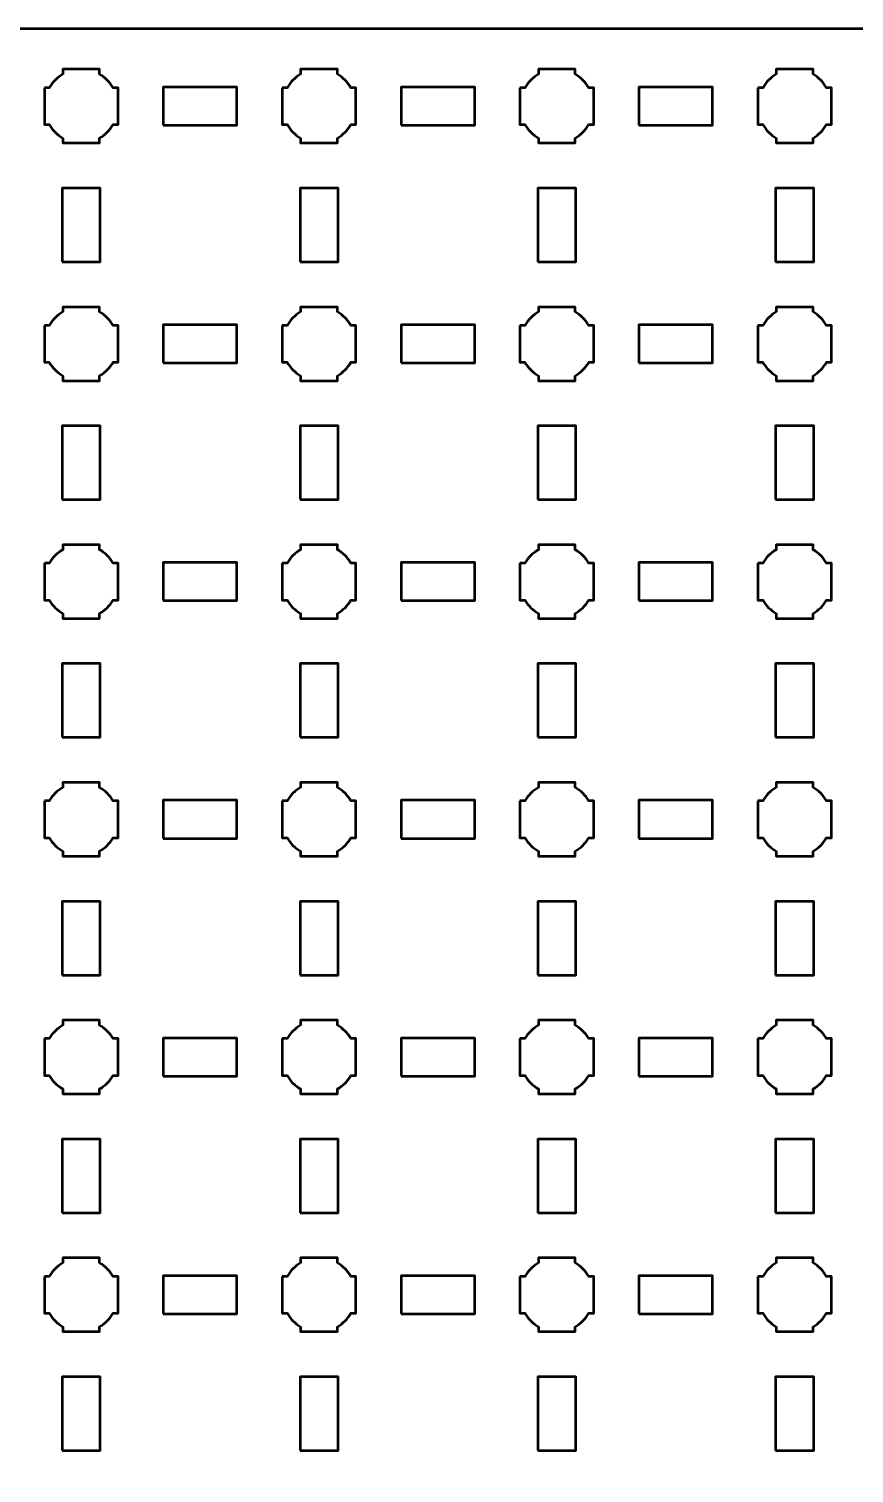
# Model space of a CAD drawing. Header units: centimetres. Extents: x -35.1 to 14.2, y -39.5 to 9.8.
# Drawn here: x -4.94 to 2, y -2.35 to 9.8 of the extents above; entities that cross this region are included whole.
import ezdxf

# ---------------------------------------------------------------- set-up
doc = ezdxf.new("R2010")
doc.units = ezdxf.units.CM
doc.header["$MEASUREMENT"] = 0
doc.layers.add('Layer 1', color=7, linetype='Continuous')

msp = doc.modelspace()

# ---------------------------------------------------------------- linework, layer by layer
at = {"layer": 'Layer 1', "color": 250, "lineweight": 53}
for points in [[(-3.81, 8.99), (-3.19, 8.99), (-3.19, 9.31), (-3.81, 9.31), (-3.81, 8.99)], [(-1.81, 8.99), (-1.19, 8.99), (-1.19, 9.31), (-1.81, 9.31), (-1.81, 8.99)], [(0.19, 8.99), (0.81, 8.99), (0.81, 9.31), (0.19, 9.31), (0.19, 8.99)], [(-4.66, 7.84), (-4.34, 7.84), (-4.34, 8.46), (-4.66, 8.46), (-4.66, 7.84)], [(-2.66, 7.84), (-2.34, 7.84), (-2.34, 8.46), (-2.66, 8.46), (-2.66, 7.84)], [(-0.66, 7.84), (-0.34, 7.84), (-0.34, 8.46), (-0.66, 8.46), (-0.66, 7.84)], [(1.34, 7.84), (1.66, 7.84), (1.66, 8.46), (1.34, 8.46), (1.34, 7.84)], [(-3.81, 6.99), (-3.19, 6.99), (-3.19, 7.31), (-3.81, 7.31), (-3.81, 6.99)], [(-1.81, 6.99), (-1.19, 6.99), (-1.19, 7.31), (-1.81, 7.31), (-1.81, 6.99)], [(0.19, 6.99), (0.81, 6.99), (0.81, 7.31), (0.19, 7.31), (0.19, 6.99)], [(-4.66, 5.84), (-4.34, 5.84), (-4.34, 6.46), (-4.66, 6.46), (-4.66, 5.84)], [(-2.66, 5.84), (-2.34, 5.84), (-2.34, 6.46), (-2.66, 6.46), (-2.66, 5.84)], [(-0.66, 5.84), (-0.34, 5.84), (-0.34, 6.46), (-0.66, 6.46), (-0.66, 5.84)], [(1.34, 5.84), (1.66, 5.84), (1.66, 6.46), (1.34, 6.46), (1.34, 5.84)], [(-3.81, 4.99), (-3.19, 4.99), (-3.19, 5.31), (-3.81, 5.31), (-3.81, 4.99)], [(-1.81, 4.99), (-1.19, 4.99), (-1.19, 5.31), (-1.81, 5.31), (-1.81, 4.99)], [(0.19, 4.99), (0.81, 4.99), (0.81, 5.31), (0.19, 5.31), (0.19, 4.99)], [(-4.66, 3.84), (-4.34, 3.84), (-4.34, 4.46), (-4.66, 4.46), (-4.66, 3.84)], [(-2.66, 3.84), (-2.34, 3.84), (-2.34, 4.46), (-2.66, 4.46), (-2.66, 3.84)], [(-0.66, 3.84), (-0.34, 3.84), (-0.34, 4.46), (-0.66, 4.46), (-0.66, 3.84)], [(1.34, 3.84), (1.66, 3.84), (1.66, 4.46), (1.34, 4.46), (1.34, 3.84)], [(-3.81, 2.99), (-3.19, 2.99), (-3.19, 3.31), (-3.81, 3.31), (-3.81, 2.99)], [(-1.81, 2.99), (-1.19, 2.99), (-1.19, 3.31), (-1.81, 3.31), (-1.81, 2.99)], [(0.19, 2.99), (0.81, 2.99), (0.81, 3.31), (0.19, 3.31), (0.19, 2.99)], [(-4.66, 1.84), (-4.34, 1.84), (-4.34, 2.46), (-4.66, 2.46), (-4.66, 1.84)], [(-2.66, 1.84), (-2.34, 1.84), (-2.34, 2.46), (-2.66, 2.46), (-2.66, 1.84)], [(-0.66, 1.84), (-0.34, 1.84), (-0.34, 2.46), (-0.66, 2.46), (-0.66, 1.84)], [(1.34, 1.84), (1.66, 1.84), (1.66, 2.46), (1.34, 2.46), (1.34, 1.84)], [(-3.81, 0.99), (-3.19, 0.99), (-3.19, 1.31), (-3.81, 1.31), (-3.81, 0.99)], [(-1.81, 0.99), (-1.19, 0.99), (-1.19, 1.31), (-1.81, 1.31), (-1.81, 0.99)], [(0.19, 0.99), (0.81, 0.99), (0.81, 1.31), (0.19, 1.31), (0.19, 0.99)], [(-4.66, -0.16), (-4.34, -0.16), (-4.34, 0.46), (-4.66, 0.46), (-4.66, -0.16)], [(-2.66, -0.16), (-2.34, -0.16), (-2.34, 0.46), (-2.66, 0.46), (-2.66, -0.16)], [(-0.66, -0.16), (-0.34, -0.16), (-0.34, 0.46), (-0.66, 0.46), (-0.66, -0.16)], [(1.34, -0.16), (1.66, -0.16), (1.66, 0.46), (1.34, 0.46), (1.34, -0.16)], [(-3.81, -1.01), (-3.19, -1.01), (-3.19, -0.69), (-3.81, -0.69), (-3.81, -1.01)], [(-1.81, -1.01), (-1.19, -1.01), (-1.19, -0.69), (-1.81, -0.69), (-1.81, -1.01)], [(0.19, -1.01), (0.81, -1.01), (0.81, -0.69), (0.19, -0.69), (0.19, -1.01)], [(-4.66, -2.16), (-4.34, -2.16), (-4.34, -1.54), (-4.66, -1.54), (-4.66, -2.16)], [(-2.66, -2.16), (-2.34, -2.16), (-2.34, -1.54), (-2.66, -1.54), (-2.66, -2.16)], [(-0.66, -2.16), (-0.34, -2.16), (-0.34, -1.54), (-0.66, -1.54), (-0.66, -2.16)], [(1.34, -2.16), (1.66, -2.16), (1.66, -1.54), (1.34, -1.54), (1.34, -2.16)]]:
    msp.add_lwpolyline(points, close=True, dxfattribs=at)
msp.add_open_spline([(-35.15, -39), (-35.15, -39), (-35.15, 9.3), (-35.15, 9.3), (-35.15, 9.3), (-35.15, 9.57609), (-34.92609, 9.8), (-34.65, 9.8), (-34.65, 9.8), (-34.65, 9.8), (13.65, 9.8), (13.65, 9.8), (13.65, 9.8), (13.92609, 9.8), (14.15, 9.57609), (14.15, 9.3), (14.15, 9.3), (14.15, 9.3), (14.15, -39), (14.15, -39), (14.15, -39), (14.15, -39.27609), (13.92609, -39.5), (13.65, -39.5), (13.65, -39.5), (13.65, -39.5), (-34.65, -39.5), (-34.65, -39.5), (-34.65, -39.5), (-34.92609, -39.5), (-35.15, -39.27609), (-35.15, -39)], degree=3, knots=[0, 0, 0, 0, 0.125, 0.125, 0.125, 0.125, 0.25, 0.25, 0.25, 0.25, 0.375, 0.375, 0.375, 0.375, 0.5, 0.5, 0.5, 0.5, 0.625, 0.625, 0.625, 0.625, 0.75, 0.75, 0.75, 0.75, 0.875, 0.875, 0.875, 0.875, 1, 1, 1, 1], dxfattribs=at)
at = {"layer": 'Layer 1', "lineweight": 53}
for points in [[(-4.81, 9.305), (-4.81, 9.305), (-4.76851, 9.305), (-4.76851, 9.305), (-4.76851, 9.305), (-4.74128, 9.35205), (-4.70205, 9.39128), (-4.655, 9.41851), (-4.655, 9.41851), (-4.655, 9.41851), (-4.655, 9.46), (-4.655, 9.46), (-4.655, 9.46), (-4.655, 9.46), (-4.5, 9.46), (-4.5, 9.46), (-4.5, 9.46), (-4.5, 9.46), (-4.345, 9.46), (-4.345, 9.46), (-4.345, 9.46), (-4.345, 9.46), (-4.345, 9.41851), (-4.345, 9.41851), (-4.345, 9.41851), (-4.29795, 9.39128), (-4.25872, 9.35205), (-4.23149, 9.305), (-4.23149, 9.305), (-4.23149, 9.305), (-4.19, 9.305), (-4.19, 9.305), (-4.19, 9.305), (-4.19, 9.305), (-4.19, 9.15), (-4.19, 9.15), (-4.19, 9.15), (-4.19, 9.15), (-4.19, 8.995), (-4.19, 8.995), (-4.19, 8.995), (-4.19, 8.995), (-4.23149, 8.995), (-4.23149, 8.995), (-4.23149, 8.995), (-4.25872, 8.94795), (-4.29795, 8.90872), (-4.345, 8.88149), (-4.345, 8.88149), (-4.345, 8.88149), (-4.345, 8.84), (-4.345, 8.84), (-4.345, 8.84), (-4.345, 8.84), (-4.5, 8.84), (-4.5, 8.84), (-4.5, 8.84), (-4.5, 8.84), (-4.655, 8.84), (-4.655, 8.84), (-4.655, 8.84), (-4.655, 8.84), (-4.655, 8.88149), (-4.655, 8.88149), (-4.655, 8.88149), (-4.70205, 8.90872), (-4.74128, 8.94795), (-4.76851, 8.995), (-4.76851, 8.995), (-4.76851, 8.995), (-4.81, 8.995), (-4.81, 8.995), (-4.81, 8.995), (-4.81, 8.995), (-4.81, 9.15), (-4.81, 9.15), (-4.81, 9.15), (-4.81, 9.15), (-4.81, 9.305), (-4.81, 9.305)], [(-2.81, 9.305), (-2.81, 9.305), (-2.76851, 9.305), (-2.76851, 9.305), (-2.76851, 9.305), (-2.74128, 9.35205), (-2.70205, 9.39128), (-2.655, 9.41851), (-2.655, 9.41851), (-2.655, 9.41851), (-2.655, 9.46), (-2.655, 9.46), (-2.655, 9.46), (-2.655, 9.46), (-2.5, 9.46), (-2.5, 9.46), (-2.5, 9.46), (-2.5, 9.46), (-2.345, 9.46), (-2.345, 9.46), (-2.345, 9.46), (-2.345, 9.46), (-2.345, 9.41851), (-2.345, 9.41851), (-2.345, 9.41851), (-2.29795, 9.39128), (-2.25872, 9.35205), (-2.23149, 9.305), (-2.23149, 9.305), (-2.23149, 9.305), (-2.19, 9.305), (-2.19, 9.305), (-2.19, 9.305), (-2.19, 9.305), (-2.19, 9.15), (-2.19, 9.15), (-2.19, 9.15), (-2.19, 9.15), (-2.19, 8.995), (-2.19, 8.995), (-2.19, 8.995), (-2.19, 8.995), (-2.23149, 8.995), (-2.23149, 8.995), (-2.23149, 8.995), (-2.25872, 8.94795), (-2.29795, 8.90872), (-2.345, 8.88149), (-2.345, 8.88149), (-2.345, 8.88149), (-2.345, 8.84), (-2.345, 8.84), (-2.345, 8.84), (-2.345, 8.84), (-2.5, 8.84), (-2.5, 8.84), (-2.5, 8.84), (-2.5, 8.84), (-2.655, 8.84), (-2.655, 8.84), (-2.655, 8.84), (-2.655, 8.84), (-2.655, 8.88149), (-2.655, 8.88149), (-2.655, 8.88149), (-2.70205, 8.90872), (-2.74128, 8.94795), (-2.76851, 8.995), (-2.76851, 8.995), (-2.76851, 8.995), (-2.81, 8.995), (-2.81, 8.995), (-2.81, 8.995), (-2.81, 8.995), (-2.81, 9.15), (-2.81, 9.15), (-2.81, 9.15), (-2.81, 9.15), (-2.81, 9.305), (-2.81, 9.305)], [(-0.81, 9.305), (-0.81, 9.305), (-0.76851, 9.305), (-0.76851, 9.305), (-0.76851, 9.305), (-0.74128, 9.35205), (-0.70205, 9.39128), (-0.655, 9.41851), (-0.655, 9.41851), (-0.655, 9.41851), (-0.655, 9.46), (-0.655, 9.46), (-0.655, 9.46), (-0.655, 9.46), (-0.5, 9.46), (-0.5, 9.46), (-0.5, 9.46), (-0.5, 9.46), (-0.345, 9.46), (-0.345, 9.46), (-0.345, 9.46), (-0.345, 9.46), (-0.345, 9.41851), (-0.345, 9.41851), (-0.345, 9.41851), (-0.29795, 9.39128), (-0.25872, 9.35205), (-0.23149, 9.305), (-0.23149, 9.305), (-0.23149, 9.305), (-0.19, 9.305), (-0.19, 9.305), (-0.19, 9.305), (-0.19, 9.305), (-0.19, 9.15), (-0.19, 9.15), (-0.19, 9.15), (-0.19, 9.15), (-0.19, 8.995), (-0.19, 8.995), (-0.19, 8.995), (-0.19, 8.995), (-0.23149, 8.995), (-0.23149, 8.995), (-0.23149, 8.995), (-0.25872, 8.94795), (-0.29795, 8.90872), (-0.345, 8.88149), (-0.345, 8.88149), (-0.345, 8.88149), (-0.345, 8.84), (-0.345, 8.84), (-0.345, 8.84), (-0.345, 8.84), (-0.5, 8.84), (-0.5, 8.84), (-0.5, 8.84), (-0.5, 8.84), (-0.655, 8.84), (-0.655, 8.84), (-0.655, 8.84), (-0.655, 8.84), (-0.655, 8.88149), (-0.655, 8.88149), (-0.655, 8.88149), (-0.70205, 8.90872), (-0.74128, 8.94795), (-0.76851, 8.995), (-0.76851, 8.995), (-0.76851, 8.995), (-0.81, 8.995), (-0.81, 8.995), (-0.81, 8.995), (-0.81, 8.995), (-0.81, 9.15), (-0.81, 9.15), (-0.81, 9.15), (-0.81, 9.15), (-0.81, 9.305), (-0.81, 9.305)], [(1.19, 9.305), (1.19, 9.305), (1.23149, 9.305), (1.23149, 9.305), (1.23149, 9.305), (1.25872, 9.35205), (1.29795, 9.39128), (1.345, 9.41851), (1.345, 9.41851), (1.345, 9.41851), (1.345, 9.46), (1.345, 9.46), (1.345, 9.46), (1.345, 9.46), (1.5, 9.46), (1.5, 9.46), (1.5, 9.46), (1.5, 9.46), (1.655, 9.46), (1.655, 9.46), (1.655, 9.46), (1.655, 9.46), (1.655, 9.41851), (1.655, 9.41851), (1.655, 9.41851), (1.70205, 9.39128), (1.74128, 9.35205), (1.76851, 9.305), (1.76851, 9.305), (1.76851, 9.305), (1.81, 9.305), (1.81, 9.305), (1.81, 9.305), (1.81, 9.305), (1.81, 9.15), (1.81, 9.15), (1.81, 9.15), (1.81, 9.15), (1.81, 8.995), (1.81, 8.995), (1.81, 8.995), (1.81, 8.995), (1.76851, 8.995), (1.76851, 8.995), (1.76851, 8.995), (1.74128, 8.94795), (1.70205, 8.90872), (1.655, 8.88149), (1.655, 8.88149), (1.655, 8.88149), (1.655, 8.84), (1.655, 8.84), (1.655, 8.84), (1.655, 8.84), (1.5, 8.84), (1.5, 8.84), (1.5, 8.84), (1.5, 8.84), (1.345, 8.84), (1.345, 8.84), (1.345, 8.84), (1.345, 8.84), (1.345, 8.88149), (1.345, 8.88149), (1.345, 8.88149), (1.29795, 8.90872), (1.25872, 8.94795), (1.23149, 8.995), (1.23149, 8.995), (1.23149, 8.995), (1.19, 8.995), (1.19, 8.995), (1.19, 8.995), (1.19, 8.995), (1.19, 9.15), (1.19, 9.15), (1.19, 9.15), (1.19, 9.15), (1.19, 9.305), (1.19, 9.305)], [(-4.81, 7.305), (-4.81, 7.305), (-4.76851, 7.305), (-4.76851, 7.305), (-4.76851, 7.305), (-4.74128, 7.35205), (-4.70205, 7.39128), (-4.655, 7.41851), (-4.655, 7.41851), (-4.655, 7.41851), (-4.655, 7.46), (-4.655, 7.46), (-4.655, 7.46), (-4.655, 7.46), (-4.5, 7.46), (-4.5, 7.46), (-4.5, 7.46), (-4.5, 7.46), (-4.345, 7.46), (-4.345, 7.46), (-4.345, 7.46), (-4.345, 7.46), (-4.345, 7.41851), (-4.345, 7.41851), (-4.345, 7.41851), (-4.29795, 7.39128), (-4.25872, 7.35205), (-4.23149, 7.305), (-4.23149, 7.305), (-4.23149, 7.305), (-4.19, 7.305), (-4.19, 7.305), (-4.19, 7.305), (-4.19, 7.305), (-4.19, 7.15), (-4.19, 7.15), (-4.19, 7.15), (-4.19, 7.15), (-4.19, 6.995), (-4.19, 6.995), (-4.19, 6.995), (-4.19, 6.995), (-4.23149, 6.995), (-4.23149, 6.995), (-4.23149, 6.995), (-4.25872, 6.94795), (-4.29795, 6.90872), (-4.345, 6.88149), (-4.345, 6.88149), (-4.345, 6.88149), (-4.345, 6.84), (-4.345, 6.84), (-4.345, 6.84), (-4.345, 6.84), (-4.5, 6.84), (-4.5, 6.84), (-4.5, 6.84), (-4.5, 6.84), (-4.655, 6.84), (-4.655, 6.84), (-4.655, 6.84), (-4.655, 6.84), (-4.655, 6.88149), (-4.655, 6.88149), (-4.655, 6.88149), (-4.70205, 6.90872), (-4.74128, 6.94795), (-4.76851, 6.995), (-4.76851, 6.995), (-4.76851, 6.995), (-4.81, 6.995), (-4.81, 6.995), (-4.81, 6.995), (-4.81, 6.995), (-4.81, 7.15), (-4.81, 7.15), (-4.81, 7.15), (-4.81, 7.15), (-4.81, 7.305), (-4.81, 7.305)], [(-2.81, 7.305), (-2.81, 7.305), (-2.76851, 7.305), (-2.76851, 7.305), (-2.76851, 7.305), (-2.74128, 7.35205), (-2.70205, 7.39128), (-2.655, 7.41851), (-2.655, 7.41851), (-2.655, 7.41851), (-2.655, 7.46), (-2.655, 7.46), (-2.655, 7.46), (-2.655, 7.46), (-2.5, 7.46), (-2.5, 7.46), (-2.5, 7.46), (-2.5, 7.46), (-2.345, 7.46), (-2.345, 7.46), (-2.345, 7.46), (-2.345, 7.46), (-2.345, 7.41851), (-2.345, 7.41851), (-2.345, 7.41851), (-2.29795, 7.39128), (-2.25872, 7.35205), (-2.23149, 7.305), (-2.23149, 7.305), (-2.23149, 7.305), (-2.19, 7.305), (-2.19, 7.305), (-2.19, 7.305), (-2.19, 7.305), (-2.19, 7.15), (-2.19, 7.15), (-2.19, 7.15), (-2.19, 7.15), (-2.19, 6.995), (-2.19, 6.995), (-2.19, 6.995), (-2.19, 6.995), (-2.23149, 6.995), (-2.23149, 6.995), (-2.23149, 6.995), (-2.25872, 6.94795), (-2.29795, 6.90872), (-2.345, 6.88149), (-2.345, 6.88149), (-2.345, 6.88149), (-2.345, 6.84), (-2.345, 6.84), (-2.345, 6.84), (-2.345, 6.84), (-2.5, 6.84), (-2.5, 6.84), (-2.5, 6.84), (-2.5, 6.84), (-2.655, 6.84), (-2.655, 6.84), (-2.655, 6.84), (-2.655, 6.84), (-2.655, 6.88149), (-2.655, 6.88149), (-2.655, 6.88149), (-2.70205, 6.90872), (-2.74128, 6.94795), (-2.76851, 6.995), (-2.76851, 6.995), (-2.76851, 6.995), (-2.81, 6.995), (-2.81, 6.995), (-2.81, 6.995), (-2.81, 6.995), (-2.81, 7.15), (-2.81, 7.15), (-2.81, 7.15), (-2.81, 7.15), (-2.81, 7.305), (-2.81, 7.305)], [(-0.81, 7.305), (-0.81, 7.305), (-0.76851, 7.305), (-0.76851, 7.305), (-0.76851, 7.305), (-0.74128, 7.35205), (-0.70205, 7.39128), (-0.655, 7.41851), (-0.655, 7.41851), (-0.655, 7.41851), (-0.655, 7.46), (-0.655, 7.46), (-0.655, 7.46), (-0.655, 7.46), (-0.5, 7.46), (-0.5, 7.46), (-0.5, 7.46), (-0.5, 7.46), (-0.345, 7.46), (-0.345, 7.46), (-0.345, 7.46), (-0.345, 7.46), (-0.345, 7.41851), (-0.345, 7.41851), (-0.345, 7.41851), (-0.29795, 7.39128), (-0.25872, 7.35205), (-0.23149, 7.305), (-0.23149, 7.305), (-0.23149, 7.305), (-0.19, 7.305), (-0.19, 7.305), (-0.19, 7.305), (-0.19, 7.305), (-0.19, 7.15), (-0.19, 7.15), (-0.19, 7.15), (-0.19, 7.15), (-0.19, 6.995), (-0.19, 6.995), (-0.19, 6.995), (-0.19, 6.995), (-0.23149, 6.995), (-0.23149, 6.995), (-0.23149, 6.995), (-0.25872, 6.94795), (-0.29795, 6.90872), (-0.345, 6.88149), (-0.345, 6.88149), (-0.345, 6.88149), (-0.345, 6.84), (-0.345, 6.84), (-0.345, 6.84), (-0.345, 6.84), (-0.5, 6.84), (-0.5, 6.84), (-0.5, 6.84), (-0.5, 6.84), (-0.655, 6.84), (-0.655, 6.84), (-0.655, 6.84), (-0.655, 6.84), (-0.655, 6.88149), (-0.655, 6.88149), (-0.655, 6.88149), (-0.70205, 6.90872), (-0.74128, 6.94795), (-0.76851, 6.995), (-0.76851, 6.995), (-0.76851, 6.995), (-0.81, 6.995), (-0.81, 6.995), (-0.81, 6.995), (-0.81, 6.995), (-0.81, 7.15), (-0.81, 7.15), (-0.81, 7.15), (-0.81, 7.15), (-0.81, 7.305), (-0.81, 7.305)], [(1.19, 7.305), (1.19, 7.305), (1.23149, 7.305), (1.23149, 7.305), (1.23149, 7.305), (1.25872, 7.35205), (1.29795, 7.39128), (1.345, 7.41851), (1.345, 7.41851), (1.345, 7.41851), (1.345, 7.46), (1.345, 7.46), (1.345, 7.46), (1.345, 7.46), (1.5, 7.46), (1.5, 7.46), (1.5, 7.46), (1.5, 7.46), (1.655, 7.46), (1.655, 7.46), (1.655, 7.46), (1.655, 7.46), (1.655, 7.41851), (1.655, 7.41851), (1.655, 7.41851), (1.70205, 7.39128), (1.74128, 7.35205), (1.76851, 7.305), (1.76851, 7.305), (1.76851, 7.305), (1.81, 7.305), (1.81, 7.305), (1.81, 7.305), (1.81, 7.305), (1.81, 7.15), (1.81, 7.15), (1.81, 7.15), (1.81, 7.15), (1.81, 6.995), (1.81, 6.995), (1.81, 6.995), (1.81, 6.995), (1.76851, 6.995), (1.76851, 6.995), (1.76851, 6.995), (1.74128, 6.94795), (1.70205, 6.90872), (1.655, 6.88149), (1.655, 6.88149), (1.655, 6.88149), (1.655, 6.84), (1.655, 6.84), (1.655, 6.84), (1.655, 6.84), (1.5, 6.84), (1.5, 6.84), (1.5, 6.84), (1.5, 6.84), (1.345, 6.84), (1.345, 6.84), (1.345, 6.84), (1.345, 6.84), (1.345, 6.88149), (1.345, 6.88149), (1.345, 6.88149), (1.29795, 6.90872), (1.25872, 6.94795), (1.23149, 6.995), (1.23149, 6.995), (1.23149, 6.995), (1.19, 6.995), (1.19, 6.995), (1.19, 6.995), (1.19, 6.995), (1.19, 7.15), (1.19, 7.15), (1.19, 7.15), (1.19, 7.15), (1.19, 7.305), (1.19, 7.305)], [(-4.81, 5.305), (-4.81, 5.305), (-4.76851, 5.305), (-4.76851, 5.305), (-4.76851, 5.305), (-4.74128, 5.35205), (-4.70205, 5.39128), (-4.655, 5.41851), (-4.655, 5.41851), (-4.655, 5.41851), (-4.655, 5.46), (-4.655, 5.46), (-4.655, 5.46), (-4.655, 5.46), (-4.5, 5.46), (-4.5, 5.46), (-4.5, 5.46), (-4.5, 5.46), (-4.345, 5.46), (-4.345, 5.46), (-4.345, 5.46), (-4.345, 5.46), (-4.345, 5.41851), (-4.345, 5.41851), (-4.345, 5.41851), (-4.29795, 5.39128), (-4.25872, 5.35205), (-4.23149, 5.305), (-4.23149, 5.305), (-4.23149, 5.305), (-4.19, 5.305), (-4.19, 5.305), (-4.19, 5.305), (-4.19, 5.305), (-4.19, 5.15), (-4.19, 5.15), (-4.19, 5.15), (-4.19, 5.15), (-4.19, 4.995), (-4.19, 4.995), (-4.19, 4.995), (-4.19, 4.995), (-4.23149, 4.995), (-4.23149, 4.995), (-4.23149, 4.995), (-4.25872, 4.94795), (-4.29795, 4.90872), (-4.345, 4.88149), (-4.345, 4.88149), (-4.345, 4.88149), (-4.345, 4.84), (-4.345, 4.84), (-4.345, 4.84), (-4.345, 4.84), (-4.5, 4.84), (-4.5, 4.84), (-4.5, 4.84), (-4.5, 4.84), (-4.655, 4.84), (-4.655, 4.84), (-4.655, 4.84), (-4.655, 4.84), (-4.655, 4.88149), (-4.655, 4.88149), (-4.655, 4.88149), (-4.70205, 4.90872), (-4.74128, 4.94795), (-4.76851, 4.995), (-4.76851, 4.995), (-4.76851, 4.995), (-4.81, 4.995), (-4.81, 4.995), (-4.81, 4.995), (-4.81, 4.995), (-4.81, 5.15), (-4.81, 5.15), (-4.81, 5.15), (-4.81, 5.15), (-4.81, 5.305), (-4.81, 5.305)], [(-2.81, 5.305), (-2.81, 5.305), (-2.76851, 5.305), (-2.76851, 5.305), (-2.76851, 5.305), (-2.74128, 5.35205), (-2.70205, 5.39128), (-2.655, 5.41851), (-2.655, 5.41851), (-2.655, 5.41851), (-2.655, 5.46), (-2.655, 5.46), (-2.655, 5.46), (-2.655, 5.46), (-2.5, 5.46), (-2.5, 5.46), (-2.5, 5.46), (-2.5, 5.46), (-2.345, 5.46), (-2.345, 5.46), (-2.345, 5.46), (-2.345, 5.46), (-2.345, 5.41851), (-2.345, 5.41851), (-2.345, 5.41851), (-2.29795, 5.39128), (-2.25872, 5.35205), (-2.23149, 5.305), (-2.23149, 5.305), (-2.23149, 5.305), (-2.19, 5.305), (-2.19, 5.305), (-2.19, 5.305), (-2.19, 5.305), (-2.19, 5.15), (-2.19, 5.15), (-2.19, 5.15), (-2.19, 5.15), (-2.19, 4.995), (-2.19, 4.995), (-2.19, 4.995), (-2.19, 4.995), (-2.23149, 4.995), (-2.23149, 4.995), (-2.23149, 4.995), (-2.25872, 4.94795), (-2.29795, 4.90872), (-2.345, 4.88149), (-2.345, 4.88149), (-2.345, 4.88149), (-2.345, 4.84), (-2.345, 4.84), (-2.345, 4.84), (-2.345, 4.84), (-2.5, 4.84), (-2.5, 4.84), (-2.5, 4.84), (-2.5, 4.84), (-2.655, 4.84), (-2.655, 4.84), (-2.655, 4.84), (-2.655, 4.84), (-2.655, 4.88149), (-2.655, 4.88149), (-2.655, 4.88149), (-2.70205, 4.90872), (-2.74128, 4.94795), (-2.76851, 4.995), (-2.76851, 4.995), (-2.76851, 4.995), (-2.81, 4.995), (-2.81, 4.995), (-2.81, 4.995), (-2.81, 4.995), (-2.81, 5.15), (-2.81, 5.15), (-2.81, 5.15), (-2.81, 5.15), (-2.81, 5.305), (-2.81, 5.305)], [(-0.81, 5.305), (-0.81, 5.305), (-0.76851, 5.305), (-0.76851, 5.305), (-0.76851, 5.305), (-0.74128, 5.35205), (-0.70205, 5.39128), (-0.655, 5.41851), (-0.655, 5.41851), (-0.655, 5.41851), (-0.655, 5.46), (-0.655, 5.46), (-0.655, 5.46), (-0.655, 5.46), (-0.5, 5.46), (-0.5, 5.46), (-0.5, 5.46), (-0.5, 5.46), (-0.345, 5.46), (-0.345, 5.46), (-0.345, 5.46), (-0.345, 5.46), (-0.345, 5.41851), (-0.345, 5.41851), (-0.345, 5.41851), (-0.29795, 5.39128), (-0.25872, 5.35205), (-0.23149, 5.305), (-0.23149, 5.305), (-0.23149, 5.305), (-0.19, 5.305), (-0.19, 5.305), (-0.19, 5.305), (-0.19, 5.305), (-0.19, 5.15), (-0.19, 5.15), (-0.19, 5.15), (-0.19, 5.15), (-0.19, 4.995), (-0.19, 4.995), (-0.19, 4.995), (-0.19, 4.995), (-0.23149, 4.995), (-0.23149, 4.995), (-0.23149, 4.995), (-0.25872, 4.94795), (-0.29795, 4.90872), (-0.345, 4.88149), (-0.345, 4.88149), (-0.345, 4.88149), (-0.345, 4.84), (-0.345, 4.84), (-0.345, 4.84), (-0.345, 4.84), (-0.5, 4.84), (-0.5, 4.84), (-0.5, 4.84), (-0.5, 4.84), (-0.655, 4.84), (-0.655, 4.84), (-0.655, 4.84), (-0.655, 4.84), (-0.655, 4.88149), (-0.655, 4.88149), (-0.655, 4.88149), (-0.70205, 4.90872), (-0.74128, 4.94795), (-0.76851, 4.995), (-0.76851, 4.995), (-0.76851, 4.995), (-0.81, 4.995), (-0.81, 4.995), (-0.81, 4.995), (-0.81, 4.995), (-0.81, 5.15), (-0.81, 5.15), (-0.81, 5.15), (-0.81, 5.15), (-0.81, 5.305), (-0.81, 5.305)], [(1.19, 5.305), (1.19, 5.305), (1.23149, 5.305), (1.23149, 5.305), (1.23149, 5.305), (1.25872, 5.35205), (1.29795, 5.39128), (1.345, 5.41851), (1.345, 5.41851), (1.345, 5.41851), (1.345, 5.46), (1.345, 5.46), (1.345, 5.46), (1.345, 5.46), (1.5, 5.46), (1.5, 5.46), (1.5, 5.46), (1.5, 5.46), (1.655, 5.46), (1.655, 5.46), (1.655, 5.46), (1.655, 5.46), (1.655, 5.41851), (1.655, 5.41851), (1.655, 5.41851), (1.70205, 5.39128), (1.74128, 5.35205), (1.76851, 5.305), (1.76851, 5.305), (1.76851, 5.305), (1.81, 5.305), (1.81, 5.305), (1.81, 5.305), (1.81, 5.305), (1.81, 5.15), (1.81, 5.15), (1.81, 5.15), (1.81, 5.15), (1.81, 4.995), (1.81, 4.995), (1.81, 4.995), (1.81, 4.995), (1.76851, 4.995), (1.76851, 4.995), (1.76851, 4.995), (1.74128, 4.94795), (1.70205, 4.90872), (1.655, 4.88149), (1.655, 4.88149), (1.655, 4.88149), (1.655, 4.84), (1.655, 4.84), (1.655, 4.84), (1.655, 4.84), (1.5, 4.84), (1.5, 4.84), (1.5, 4.84), (1.5, 4.84), (1.345, 4.84), (1.345, 4.84), (1.345, 4.84), (1.345, 4.84), (1.345, 4.88149), (1.345, 4.88149), (1.345, 4.88149), (1.29795, 4.90872), (1.25872, 4.94795), (1.23149, 4.995), (1.23149, 4.995), (1.23149, 4.995), (1.19, 4.995), (1.19, 4.995), (1.19, 4.995), (1.19, 4.995), (1.19, 5.15), (1.19, 5.15), (1.19, 5.15), (1.19, 5.15), (1.19, 5.305), (1.19, 5.305)], [(-4.81, 3.305), (-4.81, 3.305), (-4.76851, 3.305), (-4.76851, 3.305), (-4.76851, 3.305), (-4.74128, 3.35205), (-4.70205, 3.39128), (-4.655, 3.41851), (-4.655, 3.41851), (-4.655, 3.41851), (-4.655, 3.46), (-4.655, 3.46), (-4.655, 3.46), (-4.655, 3.46), (-4.5, 3.46), (-4.5, 3.46), (-4.5, 3.46), (-4.5, 3.46), (-4.345, 3.46), (-4.345, 3.46), (-4.345, 3.46), (-4.345, 3.46), (-4.345, 3.41851), (-4.345, 3.41851), (-4.345, 3.41851), (-4.29795, 3.39128), (-4.25872, 3.35205), (-4.23149, 3.305), (-4.23149, 3.305), (-4.23149, 3.305), (-4.19, 3.305), (-4.19, 3.305), (-4.19, 3.305), (-4.19, 3.305), (-4.19, 3.15), (-4.19, 3.15), (-4.19, 3.15), (-4.19, 3.15), (-4.19, 2.995), (-4.19, 2.995), (-4.19, 2.995), (-4.19, 2.995), (-4.23149, 2.995), (-4.23149, 2.995), (-4.23149, 2.995), (-4.25872, 2.94795), (-4.29795, 2.90872), (-4.345, 2.88149), (-4.345, 2.88149), (-4.345, 2.88149), (-4.345, 2.84), (-4.345, 2.84), (-4.345, 2.84), (-4.345, 2.84), (-4.5, 2.84), (-4.5, 2.84), (-4.5, 2.84), (-4.5, 2.84), (-4.655, 2.84), (-4.655, 2.84), (-4.655, 2.84), (-4.655, 2.84), (-4.655, 2.88149), (-4.655, 2.88149), (-4.655, 2.88149), (-4.70205, 2.90872), (-4.74128, 2.94795), (-4.76851, 2.995), (-4.76851, 2.995), (-4.76851, 2.995), (-4.81, 2.995), (-4.81, 2.995), (-4.81, 2.995), (-4.81, 2.995), (-4.81, 3.15), (-4.81, 3.15), (-4.81, 3.15), (-4.81, 3.15), (-4.81, 3.305), (-4.81, 3.305)], [(-2.81, 3.305), (-2.81, 3.305), (-2.76851, 3.305), (-2.76851, 3.305), (-2.76851, 3.305), (-2.74128, 3.35205), (-2.70205, 3.39128), (-2.655, 3.41851), (-2.655, 3.41851), (-2.655, 3.41851), (-2.655, 3.46), (-2.655, 3.46), (-2.655, 3.46), (-2.655, 3.46), (-2.5, 3.46), (-2.5, 3.46), (-2.5, 3.46), (-2.5, 3.46), (-2.345, 3.46), (-2.345, 3.46), (-2.345, 3.46), (-2.345, 3.46), (-2.345, 3.41851), (-2.345, 3.41851), (-2.345, 3.41851), (-2.29795, 3.39128), (-2.25872, 3.35205), (-2.23149, 3.305), (-2.23149, 3.305), (-2.23149, 3.305), (-2.19, 3.305), (-2.19, 3.305), (-2.19, 3.305), (-2.19, 3.305), (-2.19, 3.15), (-2.19, 3.15), (-2.19, 3.15), (-2.19, 3.15), (-2.19, 2.995), (-2.19, 2.995), (-2.19, 2.995), (-2.19, 2.995), (-2.23149, 2.995), (-2.23149, 2.995), (-2.23149, 2.995), (-2.25872, 2.94795), (-2.29795, 2.90872), (-2.345, 2.88149), (-2.345, 2.88149), (-2.345, 2.88149), (-2.345, 2.84), (-2.345, 2.84), (-2.345, 2.84), (-2.345, 2.84), (-2.5, 2.84), (-2.5, 2.84), (-2.5, 2.84), (-2.5, 2.84), (-2.655, 2.84), (-2.655, 2.84), (-2.655, 2.84), (-2.655, 2.84), (-2.655, 2.88149), (-2.655, 2.88149), (-2.655, 2.88149), (-2.70205, 2.90872), (-2.74128, 2.94795), (-2.76851, 2.995), (-2.76851, 2.995), (-2.76851, 2.995), (-2.81, 2.995), (-2.81, 2.995), (-2.81, 2.995), (-2.81, 2.995), (-2.81, 3.15), (-2.81, 3.15), (-2.81, 3.15), (-2.81, 3.15), (-2.81, 3.305), (-2.81, 3.305)], [(-0.81, 3.305), (-0.81, 3.305), (-0.76851, 3.305), (-0.76851, 3.305), (-0.76851, 3.305), (-0.74128, 3.35205), (-0.70205, 3.39128), (-0.655, 3.41851), (-0.655, 3.41851), (-0.655, 3.41851), (-0.655, 3.46), (-0.655, 3.46), (-0.655, 3.46), (-0.655, 3.46), (-0.5, 3.46), (-0.5, 3.46), (-0.5, 3.46), (-0.5, 3.46), (-0.345, 3.46), (-0.345, 3.46), (-0.345, 3.46), (-0.345, 3.46), (-0.345, 3.41851), (-0.345, 3.41851), (-0.345, 3.41851), (-0.29795, 3.39128), (-0.25872, 3.35205), (-0.23149, 3.305), (-0.23149, 3.305), (-0.23149, 3.305), (-0.19, 3.305), (-0.19, 3.305), (-0.19, 3.305), (-0.19, 3.305), (-0.19, 3.15), (-0.19, 3.15), (-0.19, 3.15), (-0.19, 3.15), (-0.19, 2.995), (-0.19, 2.995), (-0.19, 2.995), (-0.19, 2.995), (-0.23149, 2.995), (-0.23149, 2.995), (-0.23149, 2.995), (-0.25872, 2.94795), (-0.29795, 2.90872), (-0.345, 2.88149), (-0.345, 2.88149), (-0.345, 2.88149), (-0.345, 2.84), (-0.345, 2.84), (-0.345, 2.84), (-0.345, 2.84), (-0.5, 2.84), (-0.5, 2.84), (-0.5, 2.84), (-0.5, 2.84), (-0.655, 2.84), (-0.655, 2.84), (-0.655, 2.84), (-0.655, 2.84), (-0.655, 2.88149), (-0.655, 2.88149), (-0.655, 2.88149), (-0.70205, 2.90872), (-0.74128, 2.94795), (-0.76851, 2.995), (-0.76851, 2.995), (-0.76851, 2.995), (-0.81, 2.995), (-0.81, 2.995), (-0.81, 2.995), (-0.81, 2.995), (-0.81, 3.15), (-0.81, 3.15), (-0.81, 3.15), (-0.81, 3.15), (-0.81, 3.305), (-0.81, 3.305)], [(1.19, 3.305), (1.19, 3.305), (1.23149, 3.305), (1.23149, 3.305), (1.23149, 3.305), (1.25872, 3.35205), (1.29795, 3.39128), (1.345, 3.41851), (1.345, 3.41851), (1.345, 3.41851), (1.345, 3.46), (1.345, 3.46), (1.345, 3.46), (1.345, 3.46), (1.5, 3.46), (1.5, 3.46), (1.5, 3.46), (1.5, 3.46), (1.655, 3.46), (1.655, 3.46), (1.655, 3.46), (1.655, 3.46), (1.655, 3.41851), (1.655, 3.41851), (1.655, 3.41851), (1.70205, 3.39128), (1.74128, 3.35205), (1.76851, 3.305), (1.76851, 3.305), (1.76851, 3.305), (1.81, 3.305), (1.81, 3.305), (1.81, 3.305), (1.81, 3.305), (1.81, 3.15), (1.81, 3.15), (1.81, 3.15), (1.81, 3.15), (1.81, 2.995), (1.81, 2.995), (1.81, 2.995), (1.81, 2.995), (1.76851, 2.995), (1.76851, 2.995), (1.76851, 2.995), (1.74128, 2.94795), (1.70205, 2.90872), (1.655, 2.88149), (1.655, 2.88149), (1.655, 2.88149), (1.655, 2.84), (1.655, 2.84), (1.655, 2.84), (1.655, 2.84), (1.5, 2.84), (1.5, 2.84), (1.5, 2.84), (1.5, 2.84), (1.345, 2.84), (1.345, 2.84), (1.345, 2.84), (1.345, 2.84), (1.345, 2.88149), (1.345, 2.88149), (1.345, 2.88149), (1.29795, 2.90872), (1.25872, 2.94795), (1.23149, 2.995), (1.23149, 2.995), (1.23149, 2.995), (1.19, 2.995), (1.19, 2.995), (1.19, 2.995), (1.19, 2.995), (1.19, 3.15), (1.19, 3.15), (1.19, 3.15), (1.19, 3.15), (1.19, 3.305), (1.19, 3.305)], [(-4.81, 1.305), (-4.81, 1.305), (-4.76851, 1.305), (-4.76851, 1.305), (-4.76851, 1.305), (-4.74128, 1.35205), (-4.70205, 1.39128), (-4.655, 1.41851), (-4.655, 1.41851), (-4.655, 1.41851), (-4.655, 1.46), (-4.655, 1.46), (-4.655, 1.46), (-4.655, 1.46), (-4.5, 1.46), (-4.5, 1.46), (-4.5, 1.46), (-4.5, 1.46), (-4.345, 1.46), (-4.345, 1.46), (-4.345, 1.46), (-4.345, 1.46), (-4.345, 1.41851), (-4.345, 1.41851), (-4.345, 1.41851), (-4.29795, 1.39128), (-4.25872, 1.35205), (-4.23149, 1.305), (-4.23149, 1.305), (-4.23149, 1.305), (-4.19, 1.305), (-4.19, 1.305), (-4.19, 1.305), (-4.19, 1.305), (-4.19, 1.15), (-4.19, 1.15), (-4.19, 1.15), (-4.19, 1.15), (-4.19, 0.995), (-4.19, 0.995), (-4.19, 0.995), (-4.19, 0.995), (-4.23149, 0.995), (-4.23149, 0.995), (-4.23149, 0.995), (-4.25872, 0.94795), (-4.29795, 0.90872), (-4.345, 0.88149), (-4.345, 0.88149), (-4.345, 0.88149), (-4.345, 0.84), (-4.345, 0.84), (-4.345, 0.84), (-4.345, 0.84), (-4.5, 0.84), (-4.5, 0.84), (-4.5, 0.84), (-4.5, 0.84), (-4.655, 0.84), (-4.655, 0.84), (-4.655, 0.84), (-4.655, 0.84), (-4.655, 0.88149), (-4.655, 0.88149), (-4.655, 0.88149), (-4.70205, 0.90872), (-4.74128, 0.94795), (-4.76851, 0.995), (-4.76851, 0.995), (-4.76851, 0.995), (-4.81, 0.995), (-4.81, 0.995), (-4.81, 0.995), (-4.81, 0.995), (-4.81, 1.15), (-4.81, 1.15), (-4.81, 1.15), (-4.81, 1.15), (-4.81, 1.305), (-4.81, 1.305)], [(-2.81, 1.305), (-2.81, 1.305), (-2.76851, 1.305), (-2.76851, 1.305), (-2.76851, 1.305), (-2.74128, 1.35205), (-2.70205, 1.39128), (-2.655, 1.41851), (-2.655, 1.41851), (-2.655, 1.41851), (-2.655, 1.46), (-2.655, 1.46), (-2.655, 1.46), (-2.655, 1.46), (-2.5, 1.46), (-2.5, 1.46), (-2.5, 1.46), (-2.5, 1.46), (-2.345, 1.46), (-2.345, 1.46), (-2.345, 1.46), (-2.345, 1.46), (-2.345, 1.41851), (-2.345, 1.41851), (-2.345, 1.41851), (-2.29795, 1.39128), (-2.25872, 1.35205), (-2.23149, 1.305), (-2.23149, 1.305), (-2.23149, 1.305), (-2.19, 1.305), (-2.19, 1.305), (-2.19, 1.305), (-2.19, 1.305), (-2.19, 1.15), (-2.19, 1.15), (-2.19, 1.15), (-2.19, 1.15), (-2.19, 0.995), (-2.19, 0.995), (-2.19, 0.995), (-2.19, 0.995), (-2.23149, 0.995), (-2.23149, 0.995), (-2.23149, 0.995), (-2.25872, 0.94795), (-2.29795, 0.90872), (-2.345, 0.88149), (-2.345, 0.88149), (-2.345, 0.88149), (-2.345, 0.84), (-2.345, 0.84), (-2.345, 0.84), (-2.345, 0.84), (-2.5, 0.84), (-2.5, 0.84), (-2.5, 0.84), (-2.5, 0.84), (-2.655, 0.84), (-2.655, 0.84), (-2.655, 0.84), (-2.655, 0.84), (-2.655, 0.88149), (-2.655, 0.88149), (-2.655, 0.88149), (-2.70205, 0.90872), (-2.74128, 0.94795), (-2.76851, 0.995), (-2.76851, 0.995), (-2.76851, 0.995), (-2.81, 0.995), (-2.81, 0.995), (-2.81, 0.995), (-2.81, 0.995), (-2.81, 1.15), (-2.81, 1.15), (-2.81, 1.15), (-2.81, 1.15), (-2.81, 1.305), (-2.81, 1.305)], [(-0.81, 1.305), (-0.81, 1.305), (-0.76851, 1.305), (-0.76851, 1.305), (-0.76851, 1.305), (-0.74128, 1.35205), (-0.70205, 1.39128), (-0.655, 1.41851), (-0.655, 1.41851), (-0.655, 1.41851), (-0.655, 1.46), (-0.655, 1.46), (-0.655, 1.46), (-0.655, 1.46), (-0.5, 1.46), (-0.5, 1.46), (-0.5, 1.46), (-0.5, 1.46), (-0.345, 1.46), (-0.345, 1.46), (-0.345, 1.46), (-0.345, 1.46), (-0.345, 1.41851), (-0.345, 1.41851), (-0.345, 1.41851), (-0.29795, 1.39128), (-0.25872, 1.35205), (-0.23149, 1.305), (-0.23149, 1.305), (-0.23149, 1.305), (-0.19, 1.305), (-0.19, 1.305), (-0.19, 1.305), (-0.19, 1.305), (-0.19, 1.15), (-0.19, 1.15), (-0.19, 1.15), (-0.19, 1.15), (-0.19, 0.995), (-0.19, 0.995), (-0.19, 0.995), (-0.19, 0.995), (-0.23149, 0.995), (-0.23149, 0.995), (-0.23149, 0.995), (-0.25872, 0.94795), (-0.29795, 0.90872), (-0.345, 0.88149), (-0.345, 0.88149), (-0.345, 0.88149), (-0.345, 0.84), (-0.345, 0.84), (-0.345, 0.84), (-0.345, 0.84), (-0.5, 0.84), (-0.5, 0.84), (-0.5, 0.84), (-0.5, 0.84), (-0.655, 0.84), (-0.655, 0.84), (-0.655, 0.84), (-0.655, 0.84), (-0.655, 0.88149), (-0.655, 0.88149), (-0.655, 0.88149), (-0.70205, 0.90872), (-0.74128, 0.94795), (-0.76851, 0.995), (-0.76851, 0.995), (-0.76851, 0.995), (-0.81, 0.995), (-0.81, 0.995), (-0.81, 0.995), (-0.81, 0.995), (-0.81, 1.15), (-0.81, 1.15), (-0.81, 1.15), (-0.81, 1.15), (-0.81, 1.305), (-0.81, 1.305)], [(1.19, 1.305), (1.19, 1.305), (1.23149, 1.305), (1.23149, 1.305), (1.23149, 1.305), (1.25872, 1.35205), (1.29795, 1.39128), (1.345, 1.41851), (1.345, 1.41851), (1.345, 1.41851), (1.345, 1.46), (1.345, 1.46), (1.345, 1.46), (1.345, 1.46), (1.5, 1.46), (1.5, 1.46), (1.5, 1.46), (1.5, 1.46), (1.655, 1.46), (1.655, 1.46), (1.655, 1.46), (1.655, 1.46), (1.655, 1.41851), (1.655, 1.41851), (1.655, 1.41851), (1.70205, 1.39128), (1.74128, 1.35205), (1.76851, 1.305), (1.76851, 1.305), (1.76851, 1.305), (1.81, 1.305), (1.81, 1.305), (1.81, 1.305), (1.81, 1.305), (1.81, 1.15), (1.81, 1.15), (1.81, 1.15), (1.81, 1.15), (1.81, 0.995), (1.81, 0.995), (1.81, 0.995), (1.81, 0.995), (1.76851, 0.995), (1.76851, 0.995), (1.76851, 0.995), (1.74128, 0.94795), (1.70205, 0.90872), (1.655, 0.88149), (1.655, 0.88149), (1.655, 0.88149), (1.655, 0.84), (1.655, 0.84), (1.655, 0.84), (1.655, 0.84), (1.5, 0.84), (1.5, 0.84), (1.5, 0.84), (1.5, 0.84), (1.345, 0.84), (1.345, 0.84), (1.345, 0.84), (1.345, 0.84), (1.345, 0.88149), (1.345, 0.88149), (1.345, 0.88149), (1.29795, 0.90872), (1.25872, 0.94795), (1.23149, 0.995), (1.23149, 0.995), (1.23149, 0.995), (1.19, 0.995), (1.19, 0.995), (1.19, 0.995), (1.19, 0.995), (1.19, 1.15), (1.19, 1.15), (1.19, 1.15), (1.19, 1.15), (1.19, 1.305), (1.19, 1.305)], [(-4.81, -0.695), (-4.81, -0.695), (-4.76851, -0.695), (-4.76851, -0.695), (-4.76851, -0.695), (-4.74128, -0.64795), (-4.70205, -0.60872), (-4.655, -0.58149), (-4.655, -0.58149), (-4.655, -0.58149), (-4.655, -0.54), (-4.655, -0.54), (-4.655, -0.54), (-4.655, -0.54), (-4.5, -0.54), (-4.5, -0.54), (-4.5, -0.54), (-4.5, -0.54), (-4.345, -0.54), (-4.345, -0.54), (-4.345, -0.54), (-4.345, -0.54), (-4.345, -0.58149), (-4.345, -0.58149), (-4.345, -0.58149), (-4.29795, -0.60872), (-4.25872, -0.64795), (-4.23149, -0.695), (-4.23149, -0.695), (-4.23149, -0.695), (-4.19, -0.695), (-4.19, -0.695), (-4.19, -0.695), (-4.19, -0.695), (-4.19, -0.85), (-4.19, -0.85), (-4.19, -0.85), (-4.19, -0.85), (-4.19, -1.005), (-4.19, -1.005), (-4.19, -1.005), (-4.19, -1.005), (-4.23149, -1.005), (-4.23149, -1.005), (-4.23149, -1.005), (-4.25872, -1.05205), (-4.29795, -1.09128), (-4.345, -1.11851), (-4.345, -1.11851), (-4.345, -1.11851), (-4.345, -1.16), (-4.345, -1.16), (-4.345, -1.16), (-4.345, -1.16), (-4.5, -1.16), (-4.5, -1.16), (-4.5, -1.16), (-4.5, -1.16), (-4.655, -1.16), (-4.655, -1.16), (-4.655, -1.16), (-4.655, -1.16), (-4.655, -1.11851), (-4.655, -1.11851), (-4.655, -1.11851), (-4.70205, -1.09128), (-4.74128, -1.05205), (-4.76851, -1.005), (-4.76851, -1.005), (-4.76851, -1.005), (-4.81, -1.005), (-4.81, -1.005), (-4.81, -1.005), (-4.81, -1.005), (-4.81, -0.85), (-4.81, -0.85), (-4.81, -0.85), (-4.81, -0.85), (-4.81, -0.695), (-4.81, -0.695)], [(-2.81, -0.695), (-2.81, -0.695), (-2.76851, -0.695), (-2.76851, -0.695), (-2.76851, -0.695), (-2.74128, -0.64795), (-2.70205, -0.60872), (-2.655, -0.58149), (-2.655, -0.58149), (-2.655, -0.58149), (-2.655, -0.54), (-2.655, -0.54), (-2.655, -0.54), (-2.655, -0.54), (-2.5, -0.54), (-2.5, -0.54), (-2.5, -0.54), (-2.5, -0.54), (-2.345, -0.54), (-2.345, -0.54), (-2.345, -0.54), (-2.345, -0.54), (-2.345, -0.58149), (-2.345, -0.58149), (-2.345, -0.58149), (-2.29795, -0.60872), (-2.25872, -0.64795), (-2.23149, -0.695), (-2.23149, -0.695), (-2.23149, -0.695), (-2.19, -0.695), (-2.19, -0.695), (-2.19, -0.695), (-2.19, -0.695), (-2.19, -0.85), (-2.19, -0.85), (-2.19, -0.85), (-2.19, -0.85), (-2.19, -1.005), (-2.19, -1.005), (-2.19, -1.005), (-2.19, -1.005), (-2.23149, -1.005), (-2.23149, -1.005), (-2.23149, -1.005), (-2.25872, -1.05205), (-2.29795, -1.09128), (-2.345, -1.11851), (-2.345, -1.11851), (-2.345, -1.11851), (-2.345, -1.16), (-2.345, -1.16), (-2.345, -1.16), (-2.345, -1.16), (-2.5, -1.16), (-2.5, -1.16), (-2.5, -1.16), (-2.5, -1.16), (-2.655, -1.16), (-2.655, -1.16), (-2.655, -1.16), (-2.655, -1.16), (-2.655, -1.11851), (-2.655, -1.11851), (-2.655, -1.11851), (-2.70205, -1.09128), (-2.74128, -1.05205), (-2.76851, -1.005), (-2.76851, -1.005), (-2.76851, -1.005), (-2.81, -1.005), (-2.81, -1.005), (-2.81, -1.005), (-2.81, -1.005), (-2.81, -0.85), (-2.81, -0.85), (-2.81, -0.85), (-2.81, -0.85), (-2.81, -0.695), (-2.81, -0.695)], [(-0.81, -0.695), (-0.81, -0.695), (-0.76851, -0.695), (-0.76851, -0.695), (-0.76851, -0.695), (-0.74128, -0.64795), (-0.70205, -0.60872), (-0.655, -0.58149), (-0.655, -0.58149), (-0.655, -0.58149), (-0.655, -0.54), (-0.655, -0.54), (-0.655, -0.54), (-0.655, -0.54), (-0.5, -0.54), (-0.5, -0.54), (-0.5, -0.54), (-0.5, -0.54), (-0.345, -0.54), (-0.345, -0.54), (-0.345, -0.54), (-0.345, -0.54), (-0.345, -0.58149), (-0.345, -0.58149), (-0.345, -0.58149), (-0.29795, -0.60872), (-0.25872, -0.64795), (-0.23149, -0.695), (-0.23149, -0.695), (-0.23149, -0.695), (-0.19, -0.695), (-0.19, -0.695), (-0.19, -0.695), (-0.19, -0.695), (-0.19, -0.85), (-0.19, -0.85), (-0.19, -0.85), (-0.19, -0.85), (-0.19, -1.005), (-0.19, -1.005), (-0.19, -1.005), (-0.19, -1.005), (-0.23149, -1.005), (-0.23149, -1.005), (-0.23149, -1.005), (-0.25872, -1.05205), (-0.29795, -1.09128), (-0.345, -1.11851), (-0.345, -1.11851), (-0.345, -1.11851), (-0.345, -1.16), (-0.345, -1.16), (-0.345, -1.16), (-0.345, -1.16), (-0.5, -1.16), (-0.5, -1.16), (-0.5, -1.16), (-0.5, -1.16), (-0.655, -1.16), (-0.655, -1.16), (-0.655, -1.16), (-0.655, -1.16), (-0.655, -1.11851), (-0.655, -1.11851), (-0.655, -1.11851), (-0.70205, -1.09128), (-0.74128, -1.05205), (-0.76851, -1.005), (-0.76851, -1.005), (-0.76851, -1.005), (-0.81, -1.005), (-0.81, -1.005), (-0.81, -1.005), (-0.81, -1.005), (-0.81, -0.85), (-0.81, -0.85), (-0.81, -0.85), (-0.81, -0.85), (-0.81, -0.695), (-0.81, -0.695)], [(1.19, -0.695), (1.19, -0.695), (1.23149, -0.695), (1.23149, -0.695), (1.23149, -0.695), (1.25872, -0.64795), (1.29795, -0.60872), (1.345, -0.58149), (1.345, -0.58149), (1.345, -0.58149), (1.345, -0.54), (1.345, -0.54), (1.345, -0.54), (1.345, -0.54), (1.5, -0.54), (1.5, -0.54), (1.5, -0.54), (1.5, -0.54), (1.655, -0.54), (1.655, -0.54), (1.655, -0.54), (1.655, -0.54), (1.655, -0.58149), (1.655, -0.58149), (1.655, -0.58149), (1.70205, -0.60872), (1.74128, -0.64795), (1.76851, -0.695), (1.76851, -0.695), (1.76851, -0.695), (1.81, -0.695), (1.81, -0.695), (1.81, -0.695), (1.81, -0.695), (1.81, -0.85), (1.81, -0.85), (1.81, -0.85), (1.81, -0.85), (1.81, -1.005), (1.81, -1.005), (1.81, -1.005), (1.81, -1.005), (1.76851, -1.005), (1.76851, -1.005), (1.76851, -1.005), (1.74128, -1.05205), (1.70205, -1.09128), (1.655, -1.11851), (1.655, -1.11851), (1.655, -1.11851), (1.655, -1.16), (1.655, -1.16), (1.655, -1.16), (1.655, -1.16), (1.5, -1.16), (1.5, -1.16), (1.5, -1.16), (1.5, -1.16), (1.345, -1.16), (1.345, -1.16), (1.345, -1.16), (1.345, -1.16), (1.345, -1.11851), (1.345, -1.11851), (1.345, -1.11851), (1.29795, -1.09128), (1.25872, -1.05205), (1.23149, -1.005), (1.23149, -1.005), (1.23149, -1.005), (1.19, -1.005), (1.19, -1.005), (1.19, -1.005), (1.19, -1.005), (1.19, -0.85), (1.19, -0.85), (1.19, -0.85), (1.19, -0.85), (1.19, -0.695), (1.19, -0.695)]]:
    msp.add_open_spline(points, degree=3, knots=[0, 0, 0, 0, 0.05, 0.05, 0.05, 0.05, 0.1, 0.1, 0.1, 0.1, 0.15, 0.15, 0.15, 0.15, 0.2, 0.2, 0.2, 0.2, 0.25, 0.25, 0.25, 0.25, 0.3, 0.3, 0.3, 0.3, 0.35, 0.35, 0.35, 0.35, 0.4, 0.4, 0.4, 0.4, 0.45, 0.45, 0.45, 0.45, 0.5, 0.5, 0.5, 0.5, 0.55, 0.55, 0.55, 0.55, 0.6, 0.6, 0.6, 0.6, 0.65, 0.65, 0.65, 0.65, 0.7, 0.7, 0.7, 0.7, 0.75, 0.75, 0.75, 0.75, 0.8, 0.8, 0.8, 0.8, 0.85, 0.85, 0.85, 0.85, 0.9, 0.9, 0.9, 0.9, 0.95, 0.95, 0.95, 0.95, 1, 1, 1, 1], dxfattribs=at)

doc.saveas('drawing.dxf')
